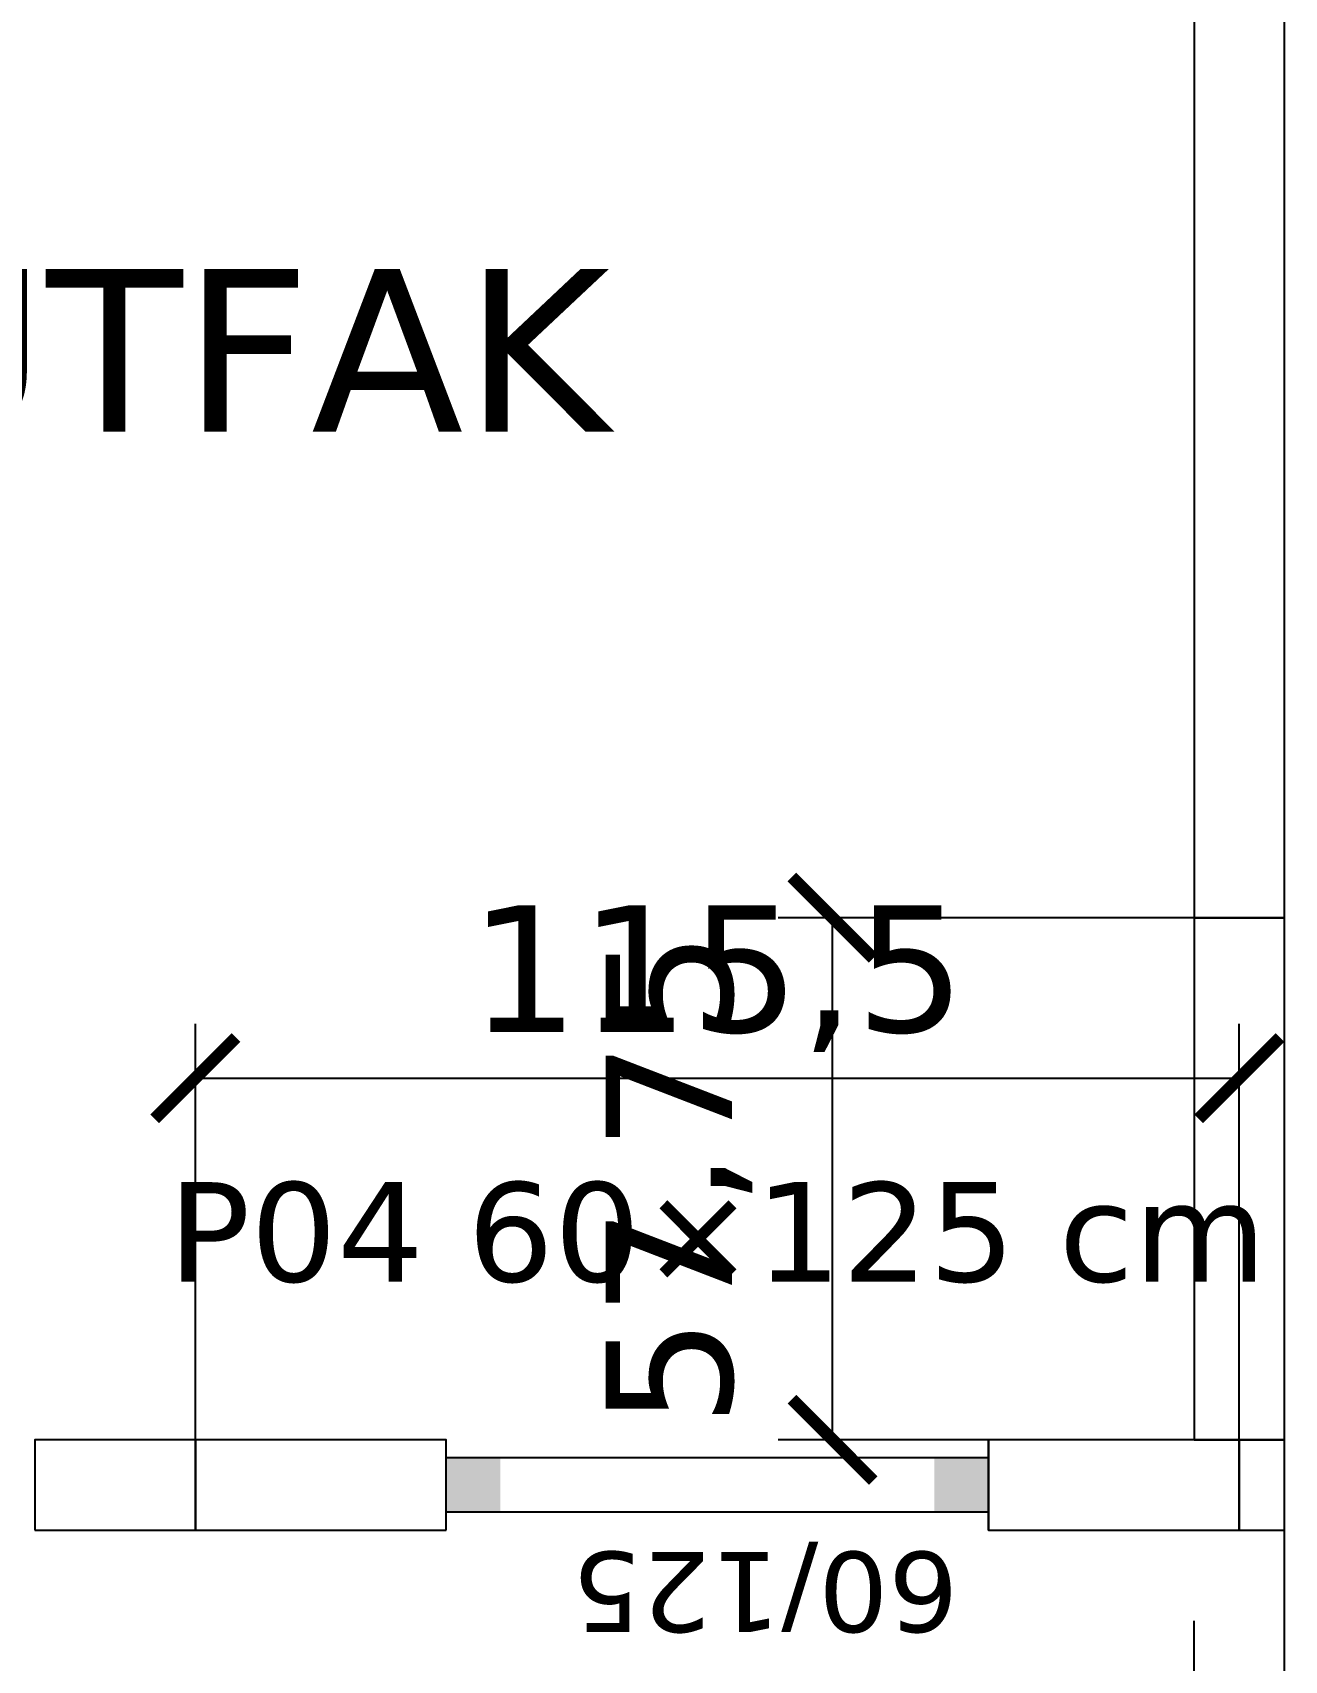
# Model space of a CAD drawing. Header units: centimetres. Extents: x -135 to 4099, y -1210 to 1044.
# Drawn here: x 2720.5 to 2859, y 111.9 to 291.9 of the extents above; entities that cross this region are included whole.
import ezdxf
from ezdxf.enums import TextEntityAlignment as Align

# ---------------------------------------------------------------- set-up
doc = ezdxf.new("R2010")
doc.units = ezdxf.units.CM
for name, color, linetype in [('MONTAJ_OZEL_OLCU', 6, 'Continuous'), ('MONTAJ_OZEL_PANO', 6, 'Continuous'), ('MONTAJ_STANDART', 7, 'Continuous'), ('MONTAJ_YAZI', 4, 'Continuous'), ('PENCERE', 10, 'Continuous')]:
    doc.layers.add(name, color=color, linetype=linetype)
doc.styles.add('PORTMAN', font='DejaVuSans.ttf')
doc.styles.get("Standard").update_dxf_attribs({"font": 'DejaVuSans.ttf'})
doc.dimstyles.new('PORTMAN', dxfattribs={"dimtxt": 14, "dimasz": 9, "dimexe": 6, "dimexo": 5, "dimgap": 4, "dimtad": 1, "dimtxsty": 'PORTMAN', "dimblk": 'ARCHTICK', "dimcen": 2.5, "dimazin": 3, "dimtfac": 0.5, "dimtmove": 2, "dimatfit": 3})

# ---------------------------------------------------------------- blocks, each defined once
blk = doc.blocks.new('BOM_D10_1255p0_DIS_K02_SOL')
blk.add_lwpolyline([(107.75, 0), (125.5, 0), (125.5, 10), (107.75, 10)], close=True)
blk = doc.blocks.new('MNT_BOM_D10_1255p0_DIS_K02_SOL')
blk.add_blockref('BOM_D10_1255p0_DIS_K02_SOL', (0, 0))
blk = doc.blocks.new('kaynak-pencere-60x125')
at = {"layer": 'PENCERE', "color": 1}
for p, q in [((53375.86, 7992.28), (53385.86, 7992.28)), ((53377.86, 7932.28), (53377.86, 7992.28)), ((53383.86, 7932.28), (53383.86, 7992.28)), ((53375.86, 7932.28), (53385.86, 7932.28))]:
    blk.add_line(p, q, dxfattribs=at)
for points in [[(53377.86, 7992.28), (53377.86, 7986.28), (53383.86, 7992.28), (53383.86, 7986.28)], [(53377.86, 7932.28), (53377.86, 7938.28), (53383.86, 7932.28), (53383.86, 7938.28)]]:
    blk.add_solid(points, dxfattribs=at)
at = {"layer": 'PENCERE', "color": 0, "lineweight": 25}
blk.add_text('60/125', height=8.877, rotation=90, dxfattribs=at).set_placement((53373.47, 7935.61))
blk = doc.blocks.new('BOM_P04_PENCERE_600x1250')
at = {"layer": 'PENCERE'}
blk.add_blockref('kaynak-pencere-60x125', (0, 0), dxfattribs=at)
blk = doc.blocks.new('BOM_D11_1155p0_DIS_P60x125')
for points in [[(0, 87.75), (10, 87.75), (10, 115.5), (0, 115.5)], [(0, 0), (10, 0), (10, 27.75), (0, 27.75)]]:
    blk.add_lwpolyline(points, close=True)
at = {"layer": 'PENCERE'}
blk.add_blockref('BOM_P04_PENCERE_600x1250', (-53375.862, -7904.528), dxfattribs=at)
blk = doc.blocks.new('MNT_BOM_D11_1155p0_DIS_P60x125')
blk.add_blockref('BOM_D11_1155p0_DIS_P60x125', (0, 0))
blk = doc.blocks.new('_ARCHTICK')
at = {"color": 0, "linetype": 'BYBLOCK', "const_width": 0.15}
blk.add_lwpolyline([(-0.5, -0.5), (0.5, 0.5)], dxfattribs=at)
blk = doc.blocks.new('BOM_D17_577p5_DIS_DOLU')
blk.add_lwpolyline([(0, 0), (10, 0), (10, 57.75), (0, 57.75)], close=True)
blk = doc.blocks.new('MNT_BOM_D17_577p5_DIS_DOLU')
blk.add_blockref('BOM_D17_577p5_DIS_DOLU', (0, 0))
blk = doc.blocks.new('BOM_D01_1255p0_DIS_DOLU')
blk.add_lwpolyline([(0, 0), (10, 0), (10, 125.5), (0, 125.5)], close=True)
blk = doc.blocks.new('MNT_BOM_D01_1255p0_DIS_DOLU')
blk.add_blockref('BOM_D01_1255p0_DIS_DOLU', (0, 0))
blk = doc.blocks.new('BOM_B02_DIS_KOSE_50x100')
blk.add_lwpolyline([(0, 0), (5, 0), (5, 10), (0, 10)], close=True)
blk = doc.blocks.new('MNT_BOM_B02_DIS_KOSE_50x100')
blk.add_blockref('BOM_B02_DIS_KOSE_50x100', (0, 0))
blk = doc.blocks.new('BOM_V06_VERANDA_YAN_1262p5')
at = {"lineweight": 25}
for p, q in [((0, 0), (0, 126.25)), ((-10, 10), (-10, 116.25))]:
    blk.add_line(p, q, dxfattribs=at)
blk = doc.blocks.new('MNT_BOM_V06_VERANDA_YAN_1262p5')
blk.add_blockref('BOM_V06_VERANDA_YAN_1262p5', (0, 0))

msp = doc.modelspace()

# ---------------------------------------------------------------- block references
at = {"layer": 'MONTAJ_OZEL_PANO'}
msp.add_blockref('MNT_BOM_D17_577p5_DIS_DOLU', (2849, 136.25), dxfattribs=at)
at = {"layer": 'MONTAJ_OZEL_PANO', "rotation": 90}
msp.add_blockref('MNT_BOM_D11_1155p0_DIS_P60x125', (2854, 126.25), dxfattribs=at)
at = {"layer": 'MONTAJ_STANDART'}
for name, p in [('MNT_BOM_D01_1255p0_DIS_DOLU', (2849, 194)), ('MNT_BOM_D10_1255p0_DIS_K02_SOL', (2613, 126.25)), ('MNT_BOM_B02_DIS_KOSE_50x100', (2854, 126.25)), ('MNT_BOM_V06_VERANDA_YAN_1262p5', (2859, 0))]:
    msp.add_blockref(name, p, dxfattribs=at)

# ---------------------------------------------------------------- texts
at = {"layer": 'MONTAJ_YAZI', "style": 'PORTMAN'}
for s, height, p in [('MUTFAK', 18, (2733.5, 256.75)), ('P04 60×125 cm', 11, (2796.25, 159.25))]:
    msp.add_text(s, height=height, dxfattribs=at).set_placement(p, align=Align.MIDDLE_CENTER)

# ---------------------------------------------------------------- dimensions: what is measured, and where the dimension line sits
at = {"layer": 'MONTAJ_OZEL_OLCU'}
msp.add_linear_dim(base=(2809, 136.25), p1=(2859, 136.25), p2=(2859, 194), angle=90, dimstyle='PORTMAN', override={"dimtxt": 14, "dimasz": 9, "dimexe": 6, "dimexo": 5, "dimdec": 2, "dimzin": 8, "dimdsep": 44}, dxfattribs=at).render()
msp.add_linear_dim(base=(2738.5, 176.25), p1=(2738.5, 126.25), p2=(2854, 126.25), dimstyle='PORTMAN', override={"dimtxt": 14, "dimasz": 9, "dimexe": 6, "dimexo": 5, "dimdec": 2, "dimzin": 8, "dimdsep": 44}, dxfattribs=at).render()

doc.saveas('drawing.dxf')
